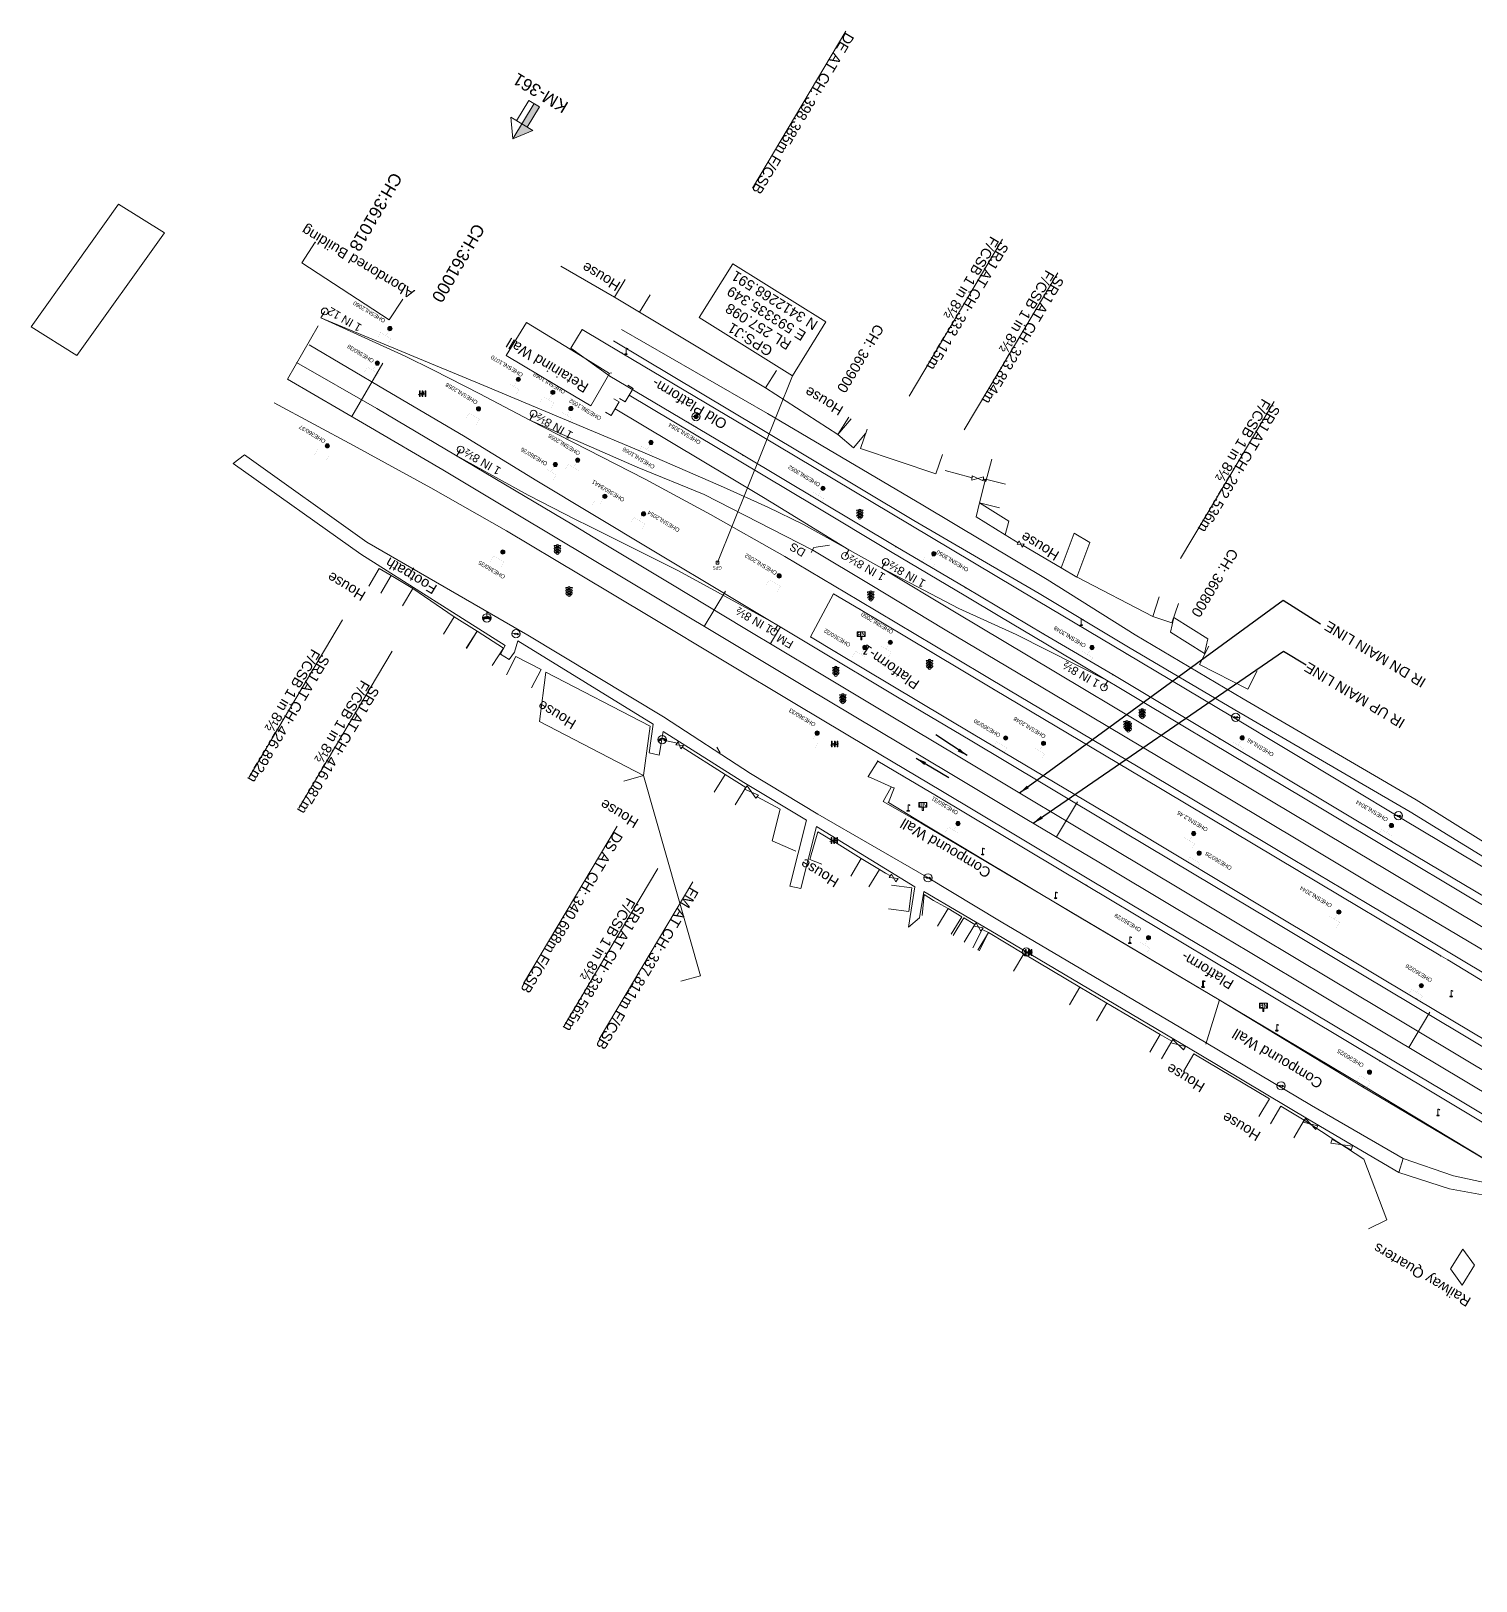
# Model space of a CAD drawing. Header units: metres. Extents: x 593168 to 611286, y 3401475 to 3412398.
# Drawn here: x 593168.1 to 593520.2, y 3412020.4 to 3412398.2 of the extents above; entities that cross this region are included whole.
import ezdxf
from ezdxf.enums import TextEntityAlignment as Align

# ---------------------------------------------------------------- set-up
doc = ezdxf.new("R2010")
doc.units = ezdxf.units.M
doc.header["$MEASUREMENT"] = 0
for name, color, linetype, lineweight in [('Bridge Parapet', 7, 'Continuous', 0), ('Building Under Cons.', 251, 'Continuous', 0), ('Compound Wall', 251, 'Continuous', 0), ('Electric Pole', 251, 'Continuous', 0), ('Exg track', 7, 'Continuous', 0), ('Existing IR Chainage', 7, 'Continuous', 0), ('Existing IR Track', 143, 'Continuous', 0), ('Footpath', 251, 'Continuous', 0), ('Gate', 251, 'Continuous', 0), ('Govt buliding', 251, 'Continuous', 0), ('GPS', 251, 'Continuous', 0), ('KM STONE', 7, 'Continuous', 0), ('Lamp_Post', 251, 'Continuous', 0), ('Name Board', 251, 'Continuous', 0), ('OHE MAST', 8, 'Continuous', 0), ('OHE MAST TEXT', 8, 'Continuous', 0), ('Platform', 7, 'Continuous', 0), ('Residential Building Pucca', 251, 'Continuous', 0), ('Residential Building Semipucca', 251, 'Continuous', 0), ('Retaining Wall', 251, 'Continuous', 0), ("SANEHWAL STN. SRJ'S", 251, 'Continuous', 0), ('Sign Board', 251, 'Continuous', 0), ('Subroad Edge', 34, 'Continuous', 0), ('Telephone_Pole', 251, 'Continuous', 0), ('Text1', 251, 'Continuous', 0), ('TOPOSTYLEREMARK', 251, 'Continuous', 0), ('Transformer', 251, 'Continuous', 0)]:
    doc.layers.add(name, color=color, linetype=linetype, lineweight=lineweight)
doc.styles.add('NB', font='swissbo.ttf', dxfattribs={"height": 1.5})
doc.styles.get("Standard").update_dxf_attribs({"font": 'arial_0.ttf'})
doc.styles.add('street name', font='tahoma.ttf', dxfattribs={"height": 2})
doc.styles.add('Style-Arial', font='arial_0.ttf')
doc.dimstyles.new('ISO-25', dxfattribs={"dimtxt": 2.5, "dimasz": 2.5, "dimexe": 1.25, "dimexo": 0.625, "dimtad": 1, "dimtxsty": 'Standard', "dimcen": 2.5, "dimadec": 0, "dimazin": 0, "dimtfac": 1, "dimtmove": 0, "dimatfit": 3, "dimfxl": 1, "dimarcsym": 0})

# ---------------------------------------------------------------- blocks, each defined once
blk = doc.blocks.new('GT')
at = {"layer": 'Gate'}
for p, q in [((-0.5, -0.5), (-0.5, 0.5)), ((-0.5, 0.5), (0.5, -0.5)), ((0.5, 0.5), (0.5, -0.5))]:
    blk.add_line(p, q, dxfattribs=at)
blk.add_lwpolyline([(0.5, 0.5), (-0.5, -0.5)], dxfattribs=at)
blk = doc.blocks.new('EP')
blk.add_hatch(color=8).paths.add_polyline_path([(-0.21, -0.05), (-0.21, 0.16), (-0.93, -0.01), (-0.31, 0.07), (-0.31, -0.19), (0.31, 0), (0.31, -0.24), (0.94, -0.01), (0.41, -0.1), (0.43, 0.15)])
at = {"color": 8}
for p, q in [((-0.93, -0.01), (-0.21, 0.16)), ((-0.31, 0.07), (-0.93, -0.01)), ((-0.31, -0.19), (-0.31, 0.07)), ((0.31, 0), (-0.31, -0.19)), ((-0.21, 0.16), (-0.21, -0.05)), ((-0.21, -0.05), (0.43, 0.15)), ((0.31, -0.24), (0.31, 0)), ((0.43, 0.15), (0.41, -0.1)), ((0.94, -0.01), (0.31, -0.24)), ((0.41, -0.1), (0.94, -0.01))]:
    blk.add_line(p, q, dxfattribs=at)
blk.add_circle((0, 0), 1, dxfattribs=at)
blk = doc.blocks.new('NB')
for p, q in [((-0.98, 0.82), (-0.98, 1.98)), ((-0.98, 1.98), (0.98, 1.98)), ((-0.98, 0.82), (0.98, 0.82)), ((-0.13, 0.82), (-0.13, 0)), ((-0.13, 0), (0.13, 0)), ((0.13, 0.82), (0.13, 0)), ((0.98, 1.98), (0.98, 0.82))]:
    blk.add_line(p, q)
at = {"style": 'NB', "width": 1.025371}
blk.add_text('NB', height=0.988, rotation=180, dxfattribs=at).set_placement((0, 1.39), align=Align.MIDDLE)
blk = doc.blocks.new('TP')
at = {"layer": 'Telephone_Pole'}
blk.add_hatch(color=8, dxfattribs=at).paths.add_polyline_path([(0.49, 0.08, -0.516403), (0.5, 0.04, 0.157799), (0.42, -0.19, 0.257253), (0.43, -0.21), (0.7, -0.4, 0.297943), (0.73, -0.4, 0.213635), (0.94, -0.09, 0.292624), (0.86, 0.1, 0.314672), (-0.86, 0.1, 0.297888), (-0.94, -0.1, 0.205841), (-0.73, -0.4, 0.297943), (-0.7, -0.4), (-0.43, -0.21, 0.257253), (-0.42, -0.19, 0.155164), (-0.5, 0.04, -0.510878), (-0.49, 0.08, -0.167449)])
at = {"layer": 'Telephone_Pole', "color": 8}
for p, q in [((-0.7, -0.4), (-0.43, -0.21)), ((-0.44, -0.22), (-0.44, -0.22)), ((0.7, -0.4), (0.43, -0.21)), ((0.44, -0.22), (0.44, -0.22))]:
    blk.add_line(p, q, dxfattribs=at)
blk.add_circle((0, 0), 1.03, dxfattribs=at)
for centre, radius, start, end in [((0.01, -1.13), 1.5, 55.3659, 125.2353), ((-0.48, 0.05), 0.0243, 109.2181, 217.464), ((-0.82, -0.21), 0.402, 2.1844, 37.464), ((0.01, -1.34), 1.5, 71.1943, 109.2181), ((0.82, -0.21), 0.402, 141.9464, 177.8156), ((0.48, 0.06), 0.0243, 321.9464, 71.1943), ((0.75, -0.06), 0.194, 350.1231, 55.3659), ((-0.44, -0.19), 0.0258, 304.4776, 2.1844), ((0.44, -0.19), 0.0258, 177.8156, 235.5224), ((0.72, -0.38), 0.0258, 235.5224, 301.8866), ((0.49, -0.01), 0.462, 301.8866, 350.1231)]:
    blk.add_arc(centre, radius, start, end, dxfattribs=at)
blk = doc.blocks.new('TRF')
blk.add_hatch(color=256).paths.add_polyline_path([(0.22, -0.04), (0.38, 0.42), (-0.98, -0.29), (0.02, 0.04), (-0.18, -0.39), (0.98, 0.09)])
for p, q in [((-0.69, 0.72), (-0.69, -0.72)), ((-0.52, 0.72), (-0.69, 0.72)), ((-0.52, -0.72), (-0.52, 0.72)), ((0, 0.72), (0, -0.72)), ((0.17, 0.72), (0, 0.72)), ((0.17, -0.72), (0.17, 0.72)), ((0.7, 0.72), (0.7, -0.72)), ((0.87, 0.72), (0.7, 0.72)), ((0.87, -0.72), (0.87, 0.72)), ((-0.69, -0.72), (-0.52, -0.72)), ((0, -0.72), (0.17, -0.72)), ((0.7, -0.72), (0.87, -0.72))]:
    blk.add_line(p, q)
blk.add_lwpolyline([(0.22, -0.04), (0.38, 0.42), (-0.98, -0.29), (0.02, 0.04), (-0.18, -0.39), (0.98, 0.09)], close=True)
blk = doc.blocks.new('LP')
for points in [[(0, 0), (0, 1.5)], [(0.25, 1.35), (0.44, 1.35)]]:
    blk.add_lwpolyline(points)
for centre, radius, start, end in [((0.07, 0.99), 0.519, 57.6425, 97.3165), ((0.34, 1.33), 0.094, 11.7012, 168.0476)]:
    blk.add_arc(centre, radius, start, end)
at = {"extrusion": (0, 0, -1)}
blk.add_ellipse((0, 0.01), major_axis=(0.308, 0), ratio=0.400495, dxfattribs=at)
blk.add_ellipse((0.35, 1.36), major_axis=(0.0017, 0.0438), ratio=0.461056, start_param=1.74022, end_param=4.575836)
blk = doc.blocks.new('SIG')
for color, points in [(1, [(-0.22, 0.42, 0.180295), (-0.01, 0.33, -0.00255), (0.01, 0.33, -0.00255), (0.02, 0.33, 0.180295), (0.23, 0.42, -0.002654), (0.25, 0.44, 0.184495), (0.33, 0.65, 1.000001), (-0.32, 0.65, 0.184495), (-0.24, 0.44, -0.002654)]), (2, [(0.23, -0.23, -0.002654), (0.25, -0.21, 0.184495), (0.33, 0.01, 1.000001), (-0.32, 0.01, 0.184495), (-0.24, -0.21, -0.002654), (-0.22, -0.23, 0.180295), (-0.01, -0.32, -0.00255), (0.01, -0.32, -0.00255), (0.02, -0.32, 0.180295)]), (3, [(0.23, -0.88, -0.002654), (0.25, -0.86, 0.184495), (0.33, -0.64, 1.000001), (-0.32, -0.64, 0.184495), (-0.24, -0.86, -0.002654), (-0.22, -0.88, 0.395599)])]:
    blk.add_hatch(color=color).paths.add_polyline_path(points)
for p, q in [((-0.31, 0.98), (-0.32, -0.9)), ((0.33, -0.9), (0.32, 0.98))]:
    blk.add_line(p, q)
for points in [[(-0.31, 0.98), (-0.81, 0.98, 0.198758), (-0.42, 0.41, 0.003814), (-0.31, 0.39, 0.003814)], [(-0.31, 0.33), (-0.81, 0.33, 0.198758), (-0.42, -0.23, 0.003727), (-0.32, -0.26, 0.003727)], [(0.32, 0.98), (0.82, 0.98, -0.198758), (0.44, 0.41, -0.003814), (0.32, 0.39, -0.003814)], [(0.32, 0.33), (0.82, 0.33, -0.198758), (0.44, -0.23, -0.003727), (0.33, -0.26, -0.003727)], [(-0.32, -0.32), (-0.81, -0.32, 0.198758), (-0.42, -0.88, 0.003639), (-0.32, -0.9)], [(0.33, -0.32), (0.82, -0.32, -0.198758), (0.44, -0.88, -0.003639), (0.33, -0.9)]]:
    blk.add_lwpolyline(points, format="xyb")
for centre, radius, start, end in [((0.01, 0.91), 0.324, 12.4049, 167.5951), ((0.01, 0.81), 0.357, 27.7578, 152.2422), ((0.01, -0.9), 0.324, 181.4572, 358.5428)]:
    blk.add_arc(centre, radius, start, end)
blk = doc.blocks.new('GPS')
at = {"const_width": 0.0279}
blk.add_lwpolyline([(0.56, -0.56), (-0.56, -0.56), (-0.56, 0.56), (0.56, 0.56)], close=True, dxfattribs=at)
blk.add_lwpolyline([(0.33, -0.33), (-0.33, -0.33), (-0.33, 0.33), (0.33, 0.33)], close=True)
at = {"style": 'street name'}
blk.add_text('GPS', height=0.868, rotation=180, dxfattribs=at).set_placement((1.07, -0.84, -111.29))
blk = doc.blocks.new('KM POST PLAN')
h = blk.add_hatch(color=256)
h.dxf.hatch_style = 1
h.paths.add_polyline_path([(0, -8.47), (-3, -8.47), (-3, -20), (0, -20)])
h.paths.add_polyline_path([(0, -8.47), (0, 0), (-6.25, -8.47)])
for points in [[(0, 0), (-6.25, -8.47), (6.25, -8.47)], [(0, 0), (0, -20)], [(0, 0), (6.25, -8.47)], [(3, -8.47), (3, -20), (-3, -20), (-3, -8.47)]]:
    blk.add_lwpolyline(points)
at = {"style": 'Style-Arial'}
blk.add_attdef('KM-POST', text='', height=6, dxfattribs=at).set_placement((0, -26, -263.95), align=Align.MIDDLE_CENTER)
blk = doc.blocks.new('OHE MAST')
h = blk.add_hatch(color=256)
h.dxf.hatch_style = 1
edge = h.paths.add_edge_path()
edge.add_arc((0, 0), 0.514, 0, 360)
at = {"const_width": 0.01}
for points in [[(1.5, 3.5), (1.5, 2), (-1.5, 2), (-1.5, 3.5)], [(0, 2), (0, 0)]]:
    blk.add_lwpolyline(points, dxfattribs=at)
blk.add_circle((0, 0), 0.514)

msp = doc.modelspace()

# ---------------------------------------------------------------- linework, layer by layer
at = {"layer": 'Bridge Parapet'}
msp.add_polyline3d([(593168.0744, 3412326.0886, 256.4979), (593179.2415, 3412319.1062, 256.7169), (593200.5829, 3412348.9988, 256.246), (593189.4143, 3412355.9822, 256.246)], close=True, dxfattribs=at)
at = {"layer": 'Building Under Cons.'}
msp.add_polyline3d([(593447.7303, 3412258.6537, 259.811), (593446.1398, 3412253.9149, 259.811), (593441.4606, 3412255.4854, 259.684), (593443.0511, 3412260.2242, 259.684)], dxfattribs=at)
msp.add_polyline3d([(593454.0775, 3412246.4124, 259.9249), (593445.7536, 3412251.6121, 259.9779), (593446.5649, 3412255.2628, 262.2053), (593454.8889, 3412250.0631, 262.2053)], close=True, dxfattribs=at)
at = {"layer": 'Compound Wall'}
for points in [[(593310.2715, 3412333.2937, 257.9905), (593297.2223, 3412340.8955, 256.154)], [(593316.4059, 3412329.623, 258.0465), (593347.0784, 3412311.2212, 258.2404)], [(593397.4361, 3412289.2272, 258.3384), (593396.8531, 3412289.4419, 258.2894), (593390.851, 3412291.0914, 258.3194)], [(593402.2463, 3412293.8424, 259.676), (593400.7704, 3412288.3407, 258.3234)], [(593400.1949, 3412289.0244, 258.3254), (593400.7704, 3412288.3407, 258.3234)], [(593405.5189, 3412275.3457, 258.2414), (593408.6762, 3412273.4401, 258.1864)], [(593409.8986, 3412272.7713, 258.0915), (593419.095, 3412267.3591, 259.1412)], [(593423.0068, 3412265.0172, 258.4284), (593441.4606, 3412255.4854, 259.684)], [(593322.3155, 3412225.2937, 257.5406), (593325.5159, 3412224.5547, 257.8146)], [(593326.7674, 3412223.6241, 257.8006), (593337.2196, 3412216.9301, 256.7039)], [(593336.0567, 3412222.2639, 255.3523), (593335.22, 3412223.6132, 256.7689)], [(593354.5006, 3412198.302, 258.7233), (593348.715, 3412200.8099, 256.5526), (593350.6674, 3412208.4739, 256.5669), (593345.0443, 3412211.5359, 257.2397)], [(593375.7414, 3412210.4037, 258.1964), (593377.6806, 3412213.8802, 258.2054)], [(593375.7414, 3412210.4037, 258.1964), (593385.0418, 3412205.1219, 256.9178)], [(593385.0418, 3412205.1219, 256.9178), (593457.6757, 3412161.9896, 256.8968), (593492.5655, 3412140.8209, 257.1378), (593527.232, 3412120.2978, 257.1607), (593563.0349, 3412098.8285, 257.1717), (593564.9221, 3412101.6791, 257.1747)], [(593364.5189, 3412200.1497, 256.6789), (593370.4209, 3412196.4699, 256.0441)], [(593374.8311, 3412193.8149, 256.151), (593376.3295, 3412192.9385, 255.6112), (593377.5267, 3412192.2503, 255.5992)], [(593385.2587, 3412182.5501, 257.0038), (593385.7308, 3412187.734, 258.1465), (593388.0464, 3412186.2752, 258.2624)], [(593391.5873, 3412184.2798, 258.7763), (593388.0464, 3412186.2752, 258.2624)]]:
    msp.add_polyline3d(points, dxfattribs=at)
at = {"layer": 'Exg track'}
for p, q in [((593238.7371, 3412328.2775), (593239.6619, 3412329.8319)), ((593289.6268, 3412303.3373), (593290.5515, 3412304.8917)), ((593271.8488, 3412294.6139), (593272.7736, 3412296.1684)), ((593367.376, 3412271.7549), (593366.4513, 3412270.2005)), ((593375.4617, 3412267.2321), (593376.3864, 3412268.7865)), ((593350.0624, 3412253.3248), (593349.1377, 3412251.7704)), ((593430.4694, 3412239.761), (593429.5447, 3412238.2066))]:
    msp.add_line(p, q, dxfattribs=at)
at = {"layer": 'Exg track', "elevation": 256.432}
msp.add_lwpolyline([(593358.1851, 3412271.109), (593358.8568, 3412272.2601), (593362.7098, 3412272.8275)], dxfattribs=at)
at = {"layer": 'Exg track', "const_width": 0.3, "elevation": 256.233}
msp.add_lwpolyline([(593350.7204, 3412252.9306), (593348.2571, 3412248.8177)], dxfattribs=at)
at = {"layer": 'Exg track'}
for centre in [(593239.6619, 3412329.8319), (593290.5515, 3412304.8917), (593272.7736, 3412296.1684), (593366.4513, 3412270.2005), (593376.3864, 3412268.7865), (593349.1377, 3412251.7704), (593429.5447, 3412238.2066)]:
    msp.add_circle(centre, 0.8325, dxfattribs=at)
at = {"layer": 'Existing IR Chainage', "color": 7, "linetype": 'Continuous', "lineweight": 13, "flags": 128}
for points in [[(593238.0906, 3412326.3056), (593230.5614, 3412313.3321)], [(593253.7764, 3412317.2022), (593246.2472, 3412304.2288)], [(593337.2958, 3412261.6329), (593332.1593, 3412253.0529)], [(593423.1083, 3412210.3038), (593417.9785, 3412201.7199)], [(593508.96, 3412159.0107), (593503.8237, 3412150.4305)]]:
    msp.add_lwpolyline(points, dxfattribs=at)
at = {"layer": 'Existing IR Track', "flags": 128}
for points in [[(593712.8165, 3412065.5069), (593687.4229, 3412080.6763), (593653.6442, 3412100.8677), (593619.3342, 3412121.4039), (593585.0627, 3412141.9312), (593568.2184, 3412152.0123), (593533.0274, 3412173.0825), (593515.7555, 3412183.4018), (593498.3369, 3412193.7982), (593480.4433, 3412204.4616), (593445.6206, 3412225.2179), (593411.087, 3412245.8413), (593393.5594, 3412256.347), (593375.4617, 3412267.2321), (593356.3751, 3412277.9082), (593347.6512, 3412282.1024), (593336.8549, 3412286.9555), (593318.7276, 3412294.8637), (593300.0805, 3412302.7111), (593279.3691, 3412311.3804), (593272.1371, 3412314.3895), (593266.6431, 3412316.6638), (593238.711, 3412328.2892)], [(593528.249, 3412164.9001), (593510.9884, 3412175.1936), (593493.7288, 3412185.487), (593475.6868, 3412196.2684), (593457.6447, 3412207.0518), (593440.8707, 3412217.0401), (593424.0971, 3412227.0278), (593406.3059, 3412237.6123), (593388.3635, 3412248.3007), (593369.8037, 3412259.3568), (593351.7521, 3412270.1129), (593333.6933, 3412280.3497), (593317.7629, 3412288.9111), (593289.6268, 3412303.3373), (593277.4359, 3412309.7306), (593266.1761, 3412315.4876), (593259.2747, 3412318.9256), (593238.737, 3412328.2772)], [(593521.8964, 3412150.5423), (593504.6671, 3412160.8654), (593487.132, 3412171.3677), (593469.6892, 3412181.811), (593451.5058, 3412192.6956), (593434.0027, 3412203.1629), (593415.146, 3412214.4397), (593396.9216, 3412225.3407), (593379.272, 3412235.824), (593319.0248, 3412271.9208), (593291.3233, 3412288.5145), (593273.4807, 3412299.4958), (593254.5881, 3412310.6435), (593235.8275, 3412321.7134)], [(593536.8451, 3412135.9918), (593519.477, 3412146.3771), (593502.2718, 3412156.6671), (593484.6971, 3412167.1761), (593467.336, 3412177.5562), (593449.0591, 3412188.4833), (593431.1943, 3412199.1595), (593412.7025, 3412210.2314), (593394.402, 3412221.1865), (593376.8694, 3412231.6841), (593359.449, 3412242.1145), (593342.0469, 3412252.5372), (593323.9987, 3412263.4107), (593306.9224, 3412273.7075), (593300.2484, 3412277.73), (593252.3413, 3412306.2115), (593232.7534, 3412317.3572)], [(593534.1444, 3412132.2783), (593517.1861, 3412142.4315), (593500.0031, 3412152.7176), (593482.4096, 3412163.2373), (593464.7829, 3412173.7673), (593446.7636, 3412184.5314), (593428.7112, 3412195.3058), (593410.3918, 3412206.2537), (593392.0729, 3412217.2025), (593374.5464, 3412227.6847), (593357.0204, 3412238.1678), (593339.5353, 3412248.6372), (593321.479, 3412259.4467), (593304.5024, 3412269.6193), (593286.2831, 3412280.5157), (593268.4166, 3412291.1911), (593249.8404, 3412302.1434), (593230.5614, 3412313.3321)], [(593311.5123, 3412308.5764), (593312.852, 3412307.7737), (593314.8239, 3412311.0649), (593313.4842, 3412311.8676)], [(593533.9899, 3412177.9122), (593518.0861, 3412187.4144), (593482.7852, 3412208.4926), (593455.8523, 3412224.5713), (593447.9817, 3412229.2809), (593415.394, 3412248.7828), (593404.2224, 3412255.4656), (593395.882, 3412260.4588), (593377.5764, 3412271.3399), (593359.0264, 3412282.4473), (593340.6692, 3412293.4297), (593313.838, 3412309.4193)], [(593531.7216, 3412128.2407), (593514.8093, 3412138.3402), (593497.577, 3412148.6382), (593480.02, 3412159.1234), (593462.1611, 3412169.7875), (593444.3725, 3412180.414), (593426.2887, 3412191.2089), (593408.0021, 3412202.1394), (593389.7719, 3412213.0223), (593372.1527, 3412223.5635), (593354.6462, 3412234.03), (593336.9918, 3412244.5991), (593318.8787, 3412255.4722), (593301.8778, 3412265.6609), (593283.9424, 3412276.3392), (593265.5468, 3412286.7976), (593246.6448, 3412297.1598), (593227.2988, 3412307.537)], [(593308.1028, 3412305.2744), (593309.4425, 3412304.4717), (593311.4144, 3412307.7629), (593310.0747, 3412308.5656)], [(593367.376, 3412271.7549), (593348.4163, 3412283.3009), (593346.1628, 3412284.6854), (593338.3195, 3412289.4201), (593310.4284, 3412306.1173)], [(593710.4775, 3412061.4696), (593685.0948, 3412076.667), (593668.4212, 3412086.6295), (593651.3169, 3412096.8602), (593634.2105, 3412107.0897), (593617.0041, 3412117.3912), (593599.7107, 3412127.741), (593582.7189, 3412137.8965), (593565.8042, 3412148.0059), (593548.1713, 3412158.5292), (593530.7353, 3412168.9407), (593513.3495, 3412179.2625), (593495.9387, 3412189.6056), (593478.0265, 3412200.2979), (593460.2595, 3412210.9084), (593443.2081, 3412221.0648), (593426.2885, 3412231.1372), (593408.6472, 3412241.6444), (593390.8421, 3412252.2335), (593372.5555, 3412263.2986), (593358.5841, 3412271.6468), (593332.0983, 3412285.1862), (593315.8276, 3412291.8455), (593289.6268, 3412303.3373)], [(593350.0624, 3412253.3248), (593325.8899, 3412266.579), (593307.8067, 3412275.5896), (593303.9201, 3412277.5438), (593303.9132, 3412277.5475), (593300.9076, 3412279.029), (593289.251, 3412285.0474), (593271.8488, 3412294.6139)], [(593430.4694, 3412239.761), (593408.1603, 3412251.0614), (593394.155, 3412257.4401), (593375.4617, 3412267.2321)]]:
    msp.add_lwpolyline(points, dxfattribs=at)
at = {"layer": 'Footpath'}
for points in [[(593359.8174, 3412207.3137, 256.279), (593343.4286, 3412217.2126, 256.23), (593322.2543, 3412231.029, 256.228), (593289.1506, 3412250.9089, 256.0881), (593249.8774, 3412273.5697, 256.345), (593220.0742, 3412294.8433, 256.0481), (593217.3367, 3412292.726, 256.0691), (593248.4558, 3412270.6472, 256.336), (593283.6278, 3412248.4088, 256.126), (593282.4834, 3412246.2996, 256.122), (593284.5801, 3412244.9887, 256.0571), (593285.9324, 3412246.8041, 256.0861), (593286.7136, 3412249.5661, 256.1011), (593319.7333, 3412229.2017, 256.267), (593318.699, 3412222.2216, 256.154), (593321.1513, 3412221.6709, 256.147), (593322.1246, 3412227.4564, 256.25), (593341.7588, 3412215.0398, 256.236), (593357.0793, 3412205.8025, 256.276)], [(593357.0793, 3412205.8025, 256.276), (593352.9928, 3412189.7614, 256.246), (593355.7141, 3412189.1474, 256.266), (593359.5062, 3412204.2717, 256.301), (593383.4344, 3412189.6055, 256.185), (593381.9322, 3412179.7182, 256.144), (593384.6013, 3412182.001, 256.189), (593385.6854, 3412188.4328, 256.161), (593403.4091, 3412178.0246, 256.289), (593452.7683, 3412148.7555, 256.362), (593479.6067, 3412132.7325, 256.441), (593501.4042, 3412119.9437, 256.5109)], [(593501.4042, 3412119.9437, 256.5109), (593502.5067, 3412123.3609, 256.5299), (593480.1058, 3412136.2462, 256.432), (593451.4375, 3412153.2967, 256.302), (593404.4872, 3412181.0025, 256.341), (593386.313, 3412191.9924, 256.267), (593359.8174, 3412207.3137, 256.279)]]:
    msp.add_polyline3d(points, dxfattribs=at)
at = {"layer": 'Govt buliding'}
msp.add_polyline3d([(593237.3292, 3412346.6847, 263.3639), (593234.0547, 3412341.6591, 263.3639), (593255.3911, 3412327.7568, 262.4092), (593258.6656, 3412332.7824, 262.4092)], dxfattribs=at)
at = {"layer": 'Platform'}
for points in [[(593534.8972, 3412179.6152, 257.0848), (593499.6385, 3412200.6527, 257.1537), (593457.6987, 3412225.6903, 257.1557), (593431.7056, 3412241.2946, 257.1058), (593414.8781, 3412251.1831, 257.1208), (593395.7902, 3412262.4964, 257.3287), (593378.8063, 3412272.5286, 257.3047), (593341.6145, 3412294.7893, 257.3847), (593309.1448, 3412314.0378, 257.4107), (593299.6382, 3412320.8435, 256.447), (593302.395, 3412325.4105, 256.355), (593312.0645, 3412319.6901, 257.4557), (593345.0343, 3412300.1061, 257.4477), (593382.4627, 3412277.7617, 257.4387), (593413.1535, 3412259.4851, 257.4087), (593434.9918, 3412246.4113, 257.4117), (593460.5023, 3412231.222, 257.4157), (593502.6108, 3412205.9374, 257.4107), (593538.0403, 3412184.7871, 257.4027)], [(593546.3803, 3412151.6891, 257.1897), (593513.3877, 3412171.7699, 257.2037), (593511.6528, 3412172.7323, 257.2237), (593476.7751, 3412193.5566, 257.2427), (593439.1233, 3412216.0325, 257.2107), (593402.675, 3412237.7297, 257.2007), (593387.6555, 3412246.7149, 257.1398), (593370.1347, 3412257.201, 257.1797), (593363.6743, 3412260.9748, 256.328), (593358.0506, 3412250.4902, 256.5679), (593364.3378, 3412246.7314, 257.2187), (593397.6779, 3412226.7874, 257.1687), (593435.0898, 3412204.5675, 257.1398), (593470.695, 3412183.1789, 257.1418), (593505.7614, 3412162.1883, 257.2007), (593540.3046, 3412141.5193, 257.2417)], [(593708.8607, 3412020.3538, 257.2557), (593671.523, 3412042.6255, 257.2107), (593635.0788, 3412064.3928, 257.1348), (593601.1628, 3412084.7177, 257.2247), (593566.3842, 3412105.482, 257.1977), (593530.8422, 3412126.7478, 257.2227), (593496.7602, 3412147.1393, 257.2417), (593461.1701, 3412168.4545, 257.1727), (593425.3173, 3412189.9317, 257.0358), (593388.779, 3412211.736, 256.9788), (593380.5912, 3412216.5493, 256.9508), (593374.4453, 3412220.24, 256.0341), (593372.0973, 3412216.4587, 256.127), (593378.4214, 3412213.6456, 256.8798), (593377.0339, 3412210.1446, 256.8868), (593385.141, 3412205.2006, 256.8838), (593421.7748, 3412183.2388, 257.0128), (593457.6757, 3412161.9896, 256.8968), (593492.7796, 3412141.0515, 257.1348), (593527.232, 3412120.2978, 257.1607), (593563.0336, 3412098.829, 257.1737)]]:
    msp.add_polyline3d(points, dxfattribs=at)
for p in [(593302.395, 3412325.411, 256.355), (593299.638, 3412320.843, 256.447), (593312.065, 3412319.69, 257.456), (593309.145, 3412314.038, 257.411), (593309.444, 3412314.813, 257.433), (593345.034, 3412300.106, 257.448), (593341.615, 3412294.789, 257.385), (593382.463, 3412277.762, 257.439), (593378.806, 3412272.529, 257.305), (593363.674, 3412260.975, 256.328), (593395.79, 3412262.496, 257.329), (593370.135, 3412257.201, 257.18), (593358.051, 3412250.49, 256.568), (593414.878, 3412251.183, 257.121), (593364.338, 3412246.731, 257.219), (593387.655, 3412246.715, 257.14), (593434.992, 3412246.411, 257.412), (593402.675, 3412237.73, 257.201), (593431.706, 3412241.295, 257.106), (593460.502, 3412231.222, 257.416), (593397.678, 3412226.787, 257.169), (593457.699, 3412225.69, 257.156), (593374.445, 3412220.24, 256.034), (593372.097, 3412216.459, 256.127), (593380.591, 3412216.549, 256.951), (593439.123, 3412216.033, 257.211), (593378.421, 3412213.646, 256.88), (593388.779, 3412211.736, 256.979), (593377.034, 3412210.145, 256.887), (593385.141, 3412205.201, 256.884), (593435.09, 3412204.567, 257.14), (593502.611, 3412205.937, 257.411), (593499.639, 3412200.653, 257.154), (593476.775, 3412193.557, 257.243), (593425.317, 3412189.932, 257.036), (593470.695, 3412183.179, 257.142), (593511.653, 3412172.732, 257.224), (593513.388, 3412171.77, 257.204), (593461.17, 3412168.455, 257.173), (593505.761, 3412162.188, 257.201), (593457.68, 3412161.995, 256.898), (593496.76, 3412147.139, 257.242), (593492.78, 3412141.052, 257.135)]:
    msp.add_point(p, dxfattribs=at)
at = {"layer": 'Residential Building Pucca'}
for points in [[(593318.9737, 3412333.9132, 258.0465), (593316.4064, 3412329.6243, 258.0465), (593310.2711, 3412333.2968, 257.9905), (593312.8384, 3412337.5857, 257.9905)], [(593367.4211, 3412304.0595, 258.9582), (593364.7135, 3412299.8577, 258.9582), (593347.078, 3412311.2221, 258.2494), (593349.7855, 3412315.4238, 258.2494)], [(593371.4682, 3412300.0452, 257.9185), (593368.4841, 3412296.5958, 257.9185), (593364.7135, 3412299.8577, 258.9582), (593367.9838, 3412303.638, 258.9582)], [(593390.1811, 3412294.9692, 258.3384), (593388.5893, 3412290.2309, 258.3384), (593370.2418, 3412296.3945, 257.9045), (593371.8336, 3412301.1328, 257.9045)], [(593404.1143, 3412281.9624, 258.3994), (593399.2652, 3412283.1754, 258.3994), (593400.7152, 3412288.9723, 259.8849), (593405.5644, 3412287.7593, 259.8849)], [(593250.4391, 3412262.8542, 257.5046), (593252.9527, 3412267.1748, 257.5046), (593255.8655, 3412265.4802, 260.6197), (593253.3519, 3412261.1597, 260.6197)], [(593253.313, 3412261.1825, 260.6197), (593255.8655, 3412265.4802, 260.6197), (593261.1678, 3412262.3311, 257.9145), (593258.6153, 3412258.0334, 257.9145)], [(593271.2054, 3412255.3879, 259.0122), (593261.1678, 3412262.3311, 257.9145)], [(593268.5928, 3412251.1265, 259.0122), (593271.2054, 3412255.3879, 259.0122), (593276.8457, 3412251.93, 259.0422), (593274.2331, 3412247.6686, 259.0422)], [(593274.0922, 3412247.7582, 259.0422), (593276.8457, 3412251.93, 259.0422), (593283.2112, 3412247.7285, 259.0112), (593280.4577, 3412243.5567, 259.0112)], [(593283.924, 3412241.2759, 258.2924), (593286.2312, 3412245.7101, 258.2924), (593292.3681, 3412242.5171, 258.3154), (593290.061, 3412238.0829, 258.3154)], [(593466.8807, 3412242.2199, 256.391), (593464.5988, 3412237.7726, 256.391), (593452.8524, 3412243.7994, 256.6359), (593455.1343, 3412248.2468, 256.6359)], [(593312.5664, 3412215.3631, 259.579), (593317.3755, 3412216.7262, 259.579), (593331.2152, 3412167.8965, 259.3001), (593326.4061, 3412166.5334, 259.3001)], [(593360.7969, 3412195.1347, 259.3721), (593357.8913, 3412196.2672, 259.3721), (593359.8431, 3412203.0117, 256.6926), (593364.5214, 3412200.1442, 256.6699)], [(593367.8428, 3412192.1875, 256.0441), (593370.4209, 3412196.4699, 256.0441), (593374.8311, 3412193.8149, 256.151), (593372.253, 3412189.5325, 256.151)], [(593377.777, 3412189.974, 257.7876), (593382.7321, 3412189.3164, 257.7876), (593381.9718, 3412183.5871, 256.7539), (593377.0167, 3412184.2447, 256.7539)], [(593392.8305, 3412177.7157, 258.4474), (593395.4101, 3412181.9971, 258.4474), (593398.1025, 3412180.375, 258.8702), (593395.5228, 3412176.0935, 258.8702)], [(593397.6355, 3412174.7102, 258.5513), (593399.8416, 3412179.1956, 258.5513), (593401.3893, 3412178.4343, 259.4301), (593399.1832, 3412173.949, 259.4301)], [(593398.8297, 3412174.1408, 259.4301), (593401.3893, 3412178.4343, 259.4301), (593410.0494, 3412173.2717, 258.5463), (593407.4898, 3412168.9782, 258.5463)], [(593407.4823, 3412168.9827, 258.5463), (593410.0494, 3412173.2717, 258.5463), (593423.7093, 3412165.0958, 258.3174), (593421.1422, 3412160.8068, 258.3174)], [(593421.1635, 3412160.7942, 258.3174), (593423.7093, 3412165.0958, 258.3174), (593430.2827, 3412161.2056, 258.4204), (593427.7369, 3412156.904, 258.4204)], [(593427.7567, 3412156.8923, 258.4204), (593430.2827, 3412161.2056, 258.4204), (593443.2664, 3412153.6023, 258.2244), (593440.7405, 3412149.2889, 258.2244)], [(593454.4103, 3412151.2468, 259.1052), (593457.6799, 3412161.9949, 256.8978)], [(593440.7599, 3412149.2776, 258.2244), (593443.2664, 3412153.6023, 258.2244), (593446.1091, 3412151.9547, 258.4714), (593443.6026, 3412147.63, 258.4714)], [(593448.9073, 3412144.5662, 259.2251), (593451.4699, 3412148.8579, 259.2251), (593469.895, 3412137.8558, 258.0215), (593467.3324, 3412133.5642, 258.0215)], [(593470.1365, 3412131.7963, 256.313), (593472.7042, 3412136.0849, 256.313), (593478.3919, 3412132.6796, 256.353), (593475.8242, 3412128.391, 256.353)], [(593478.3919, 3412132.6796, 256.353), (593492.8802, 3412123.2002, 259.3841), (593498.5287, 3412108.4206, 258.8433), (593494.0444, 3412106.2125, 258.8433)]]:
    msp.add_polyline3d(points, dxfattribs=at)
for points in [[(593422.9307, 3412265.0438, 258.8173), (593419.091, 3412267.3584, 259.1412), (593422.2653, 3412275.7955, 259.4681), (593426.115, 3412273.4749, 259.4681)], [(593317.3755, 3412216.7262, 259.579), (593318.9323, 3412228.7494, 259.591), (593293.5784, 3412241.8889, 258.7213), (593292.0216, 3412229.8657, 258.7213)]]:
    msp.add_polyline3d(points, close=True, dxfattribs=at)
at = {"layer": 'Residential Building Semipucca'}
for points in [[(593405.5189, 3412275.3457, 258.2414), (593398.4027, 3412279.796, 258.4264), (593399.2553, 3412283.173, 258.4124), (593406.3732, 3412278.7216, 258.4124)], [(593516.9908, 3412101.2357, 260.1409), (593519.8957, 3412097.3155, 260.1719), (593516.8973, 3412092.4986, 259.3621), (593513.9925, 3412096.4189, 259.3621)]]:
    msp.add_polyline3d(points, close=True, dxfattribs=at)
for points in [[(593334.5886, 3412212.68, 256.7039), (593337.2196, 3412216.9301, 256.7039), (593342.3015, 3412213.7841, 257.1667), (593339.6705, 3412209.534, 257.1667)], [(593388.998, 3412180.0042, 258.7763), (593391.5873, 3412184.2798, 258.7763), (593394.8861, 3412182.282, 259.0422), (593392.2968, 3412178.0064, 259.0422)]]:
    msp.add_polyline3d(points, dxfattribs=at)
at = {"layer": 'Retaining Wall'}
msp.add_polyline3d([(593283.9067, 3412319.0614, 256.5739), (593288.8663, 3412327.0987, 256.5609), (593300.9407, 3412319.7614, 257.9545), (593309.0659, 3412314.6683, 257.9485), (593304.5234, 3412306.8054, 257.9535), (593296.1723, 3412311.7967, 257.9515), (593283.9067, 3412319.0614, 256.5739)], close=True, dxfattribs=at)
at = {"layer": "SANEHWAL STN. SRJ'S", "lineweight": 13, "flags": 128}
for points in [[(593366.6859, 3412398.1932), (593343.8883, 3412359.8979)], [(593404.8455, 3412347.4679), (593382.048, 3412309.1725)], [(593418.3285, 3412339.2397), (593395.531, 3412300.9443)], [(593471.0174, 3412307.8735), (593448.2198, 3412269.5782)], [(593244.0015, 3412254.6349), (593221.2039, 3412216.3396)], [(593256.1039, 3412247.0255), (593233.3063, 3412208.7301)], [(593320.8437, 3412194.0009), (593298.0461, 3412155.7056)]]:
    msp.add_lwpolyline(points, dxfattribs=at)
at = {"layer": "SANEHWAL STN. SRJ'S", "lineweight": 13, "elevation": 256.432, "flags": 128}
for points in [[(593310.8877, 3412204.3178), (593288.0901, 3412166.0225)], [(593329.3516, 3412190.7539), (593306.5541, 3412152.4586)]]:
    msp.add_lwpolyline(points, dxfattribs=at)
at = {"layer": 'Subroad Edge'}
for points in [[(593611.4245, 3412150.0549, 256.7059), (593578.016, 3412168.4332, 256.5669), (593540.3771, 3412189.0949, 256.6049), (593505.6312, 3412210.759, 256.5779), (593463.4682, 3412235.3967, 256.302), (593437.1393, 3412251.0181, 256.332), (593415.7295, 3412264.4664, 256.345), (593385.3924, 3412282.6032, 256.344), (593347.5902, 3412304.9252, 256.309), (593311.9674, 3412325.4484, 256.1071)], [(593608.3216, 3412145.0467, 256.8568), (593575.7241, 3412164.0086, 256.7619), (593538.9448, 3412186.4514, 256.8518), (593504.1947, 3412207.8473, 256.7279), (593461.4205, 3412232.7012, 256.433), (593435.5726, 3412247.9662, 256.417), (593413.7467, 3412261.0919, 256.398), (593383.23, 3412278.904, 256.4959), (593345.7759, 3412301.2684, 256.4699), (593309.9923, 3412322.6597, 256.27)], [(593502.5067, 3412123.3609, 256.5299), (593514.7133, 3412119.091, 255.9931), (593530.9807, 3412115.6226, 256.7599), (593537.8079, 3412111.6732, 256.6669), (593557.4169, 3412095.7607, 256.158), (593578.3891, 3412074.7509, 256.0101), (593586.827, 3412065.8102, 256.0051), (593612.4846, 3412046.4253, 256.13)], [(593610.2554, 3412043.5097, 256.0991), (593584.3317, 3412062.3991, 256.0521), (593576.2003, 3412072.7255, 256.127), (593555.7549, 3412092.8344, 256.0601), (593536.2566, 3412107.9591, 256.412), (593529.8233, 3412113.0132, 256.5269), (593513.7724, 3412115.9826, 255.8761), (593501.4042, 3412119.9437, 256.5109)]]:
    msp.add_polyline3d(points, dxfattribs=at)
at = {"layer": 'TOPOSTYLEREMARK'}
msp.add_line((593335.349, 3412268.591, -0.072), (593353.6212, 3412314.1617, -0.072), dxfattribs=at)
at = {"layer": 'TOPOSTYLEREMARK', "linetype": 'Continuous', "elevation": -0.072}
msp.add_lwpolyline([(593361.8172, 3412327.2779), (593353.6212, 3412314.1617), (593330.9057, 3412328.3559), (593339.1016, 3412341.4722)], close=True, dxfattribs=at)

# ---------------------------------------------------------------- block references
at = {"layer": 'Electric Pole', "xscale": 0.9997078269360797, "yscale": 0.9997078269360797, "zscale": 0.9997078269360797}
for p in [(593330.1463, 3412304.1851, 256.0428), (593286.2629, 3412251.2603, 258.9872), (593461.6637, 3412230.9081, 260.9506), (593501.32, 3412206.9127, 256.9648), (593386.6799, 3412191.7596, 257.0728), (593410.6414, 3412173.6806, 256.8458), (593472.7292, 3412141.0663, 257.4167)]:
    msp.add_blockref('EP', p, dxfattribs=at)
at = {"layer": 'Gate', "yscale": 0.9997078268781261}
for p, xscale, zscale, rotation in [((593398.8155, 3412289.1258, 156.3202), 2.76619860258345, 2.76619860258345, 355.7147260248171), ((593409.2874, 3412273.1057, 156.3202), 1.393408390905761, 1.393408390905761, 331.7147260288754), ((593326.1416, 3412224.0894, 156.3202), 1.559565037264386, 1.559565037264386, 143.7147260207845), ((593343.6729, 3412212.66, 156.3202), 3.546470244431761, 3.546470244431761, 140.7147260188578), ((593378.3206, 3412191.7149, 156.3202), 1.915110932619405, 1.915110932619405, 325.7147260140548), ((593398.972, 3412179.7853, 156.3202), 2.10128264489047, 2.10128264489047, 145.7147260231403), ((593447.6294, 3412151.0917, 156.3202), 3.496303010881962, 3.496303010881962, 150.7147260181897), ((593479.9232, 3412131.7771, 156.3202), 3.554945429940437, 3.554945429940437, 149.7147260185254), ((593487.4902, 3412126.7012, 156.3202), 5.214186320888119, 5.214186320888119, 340.7147260192893)]:
    msp.add_blockref('GT', p, dxfattribs=dict(at, xscale=xscale, zscale=zscale, rotation=rotation))
at = {"layer": 'GPS'}
msp.add_blockref('GPS', (593335.349, 3412268.591, 257.172), dxfattribs=at)
at = {"layer": 'KM STONE', "xscale": 0.5, "yscale": 0.5, "zscale": 0.5, "rotation": 148.9903102435466}
msp.add_blockref('KM POST PLAN', (593285.5302, 3412371.9164), dxfattribs=at).add_auto_attribs({'KM-POST': 'KM-361'})
at = {"layer": 'Lamp_Post', "xscale": 0.9997078269360797, "yscale": 0.9997078269360797, "zscale": 0.9997078269360797}
for p in [(593313.0998, 3412319.3775, 256.6679), (593279.133, 3412255.0374, 258.2024), (593424.0244, 3412253.3447, 259.4161), (593381.8483, 3412208.0937, 259.842), (593399.9758, 3412197.4753, 256.9648), (593417.7751, 3412186.7762, 257.1058), (593435.8771, 3412175.8642, 258.8043), (593453.6119, 3412165.1783, 261.0406), (593453.7846, 3412165.1235, 258.7393), (593514.181, 3412162.8159, 260.0449), (593471.6923, 3412154.4974, 258.7593), (593510.9621, 3412133.8501, 259.1522)]:
    msp.add_blockref('LP', p, dxfattribs=at)
at = {"layer": 'Name Board', "xscale": 0.9997078269360797, "yscale": 0.9997078269360797, "zscale": 0.9997078269360797}
for p in [(593370.4157, 3412249.7566, 260.1579), (593385.422, 3412208.1677, 519.9079), (593468.4203, 3412159.2105, 258.8732)]:
    msp.add_blockref('NB', p, dxfattribs=at)
at = {"layer": 'OHE MAST', "rotation": 149.0208306544456}
for p in [(593255.5407, 3412325.6565), (593252.4656, 3412317.243), (593286.8465, 3412313.2887), (593295.2487, 3412310.0994), (593277.1412, 3412306.0936), (593299.6512, 3412306.1653), (593330.1463, 3412304.1851), (593240.2982, 3412297.0577), (593319.1675, 3412297.8973), (593301.2881, 3412293.5992), (593295.8544, 3412292.5267), (593361.081, 3412286.7229), (593307.9461, 3412284.7692), (593317.3618, 3412280.4794), (593283.0564, 3412271.1818), (593388.0916, 3412270.7659), (593350.4001, 3412265.3597), (593371.2737, 3412247.9264), (593377.4983, 3412249.1668), (593426.6415, 3412247.8857), (593359.654, 3412227.0534), (593405.6058, 3412225.8626), (593463.2452, 3412225.8913), (593414.8145, 3412224.539), (593393.9861, 3412204.9896), (593451.4181, 3412202.5446), (593499.6129, 3412204.5125), (593452.7574, 3412197.7817), (593486.8215, 3412183.4259), (593440.4012, 3412177.1651), (593506.9062, 3412165.4852), (593494.2775, 3412144.4086)]:
    msp.add_blockref('OHE MAST', p, dxfattribs=at)
at = {"layer": 'Sign Board', "xscale": 0.9997078269360797, "yscale": 0.9997078269360797, "zscale": 0.9997078269360797}
for p in [(593370.0619, 3412280.4115, 256.6149), (593370.0619, 3412280.4115, 256.6149), (593296.3524, 3412271.7757, 257.8086), (593296.3524, 3412271.7757, 257.8086), (593299.1844, 3412261.5601, 258.2614), (593372.7295, 3412260.4676, 259.811), (593372.7295, 3412260.4676, 259.811), (593364.2121, 3412242.091, 257.8895), (593364.2121, 3412242.091, 257.8895), (593387.057, 3412243.7949, 259.5331), (593387.057, 3412243.7949, 259.5331), (593365.9118, 3412235.414, 256.176), (593365.9118, 3412235.414, 256.176), (593435.155, 3412228.8913, 256.248), (593435.155, 3412228.8913, 256.248), (593438.863, 3412231.7645, 256.268), (593438.863, 3412231.7645, 256.268), (593435.4846, 3412228.4763, 256.8078), (593435.4846, 3412228.4763, 256.8078)]:
    msp.add_blockref('SIG', p, dxfattribs=at)
at = {"layer": 'Telephone_Pole', "xscale": 0.9997078269360797, "yscale": 0.9997078269360797, "zscale": 0.9997078269360797}
for p in [(593279.1545, 3412255.1222, 259.0202), (593321.9009, 3412225.4462, 257.7876)]:
    msp.add_blockref('TP', p, dxfattribs=at)
at = {"layer": 'Transformer', "xscale": 0.9997078269360797, "yscale": 0.9997078269360797, "zscale": 0.9997078269360797}
for p in [(593263.4069, 3412309.7781, 256.0601), (593363.8724, 3412224.3771, 259.0562), (593363.7301, 3412200.8783, 258.4454), (593411.1497, 3412173.5591, 256.6969)]:
    msp.add_blockref('TRF', p, dxfattribs=at)

# ---------------------------------------------------------------- texts
at = {"layer": 'Exg track'}
for s, p in [('1 IN 12', (593248.894, 3412326.4795, 342.4782)), ('1 IN 8½', (593300.3545, 3412300.2317, 342.4782)), ('1 IN 8½', (593282.8057, 3412291.547, 342.4782)), ('DS', (593357.0613, 3412271.6289, -4.3467)), ('1 IN 8½', (593376.4465, 3412265.6928, 341.9521)), ('1 IN 8½', (593386.3146, 3412264.0974, 342.4782)), ('1 IN 8½', (593349.0221, 3412252.9594, 341.9521)), ('FM', (593354.0716, 3412249.2638, -182.6318)), ('1 IN 8½', (593428.7077, 3412239.7281, 341.9521))]:
    msp.add_text(s, height=2, rotation=149.797857, dxfattribs=at).set_placement(p)
at = {"layer": 'Existing IR Chainage', "color": 7, "lineweight": 0, "attachment_point": 6, "style": 'Style-Arial'}
for s, insert, char_height, rotation, line_spacing_factor in [('CH:361018', (593246.7697, 3412344.8963), 3, 239.870974, 0.6003), ('CH:361000', (593266.8822, 3412332.4517), 3, 239.870974, 0.6003), ('CH: 360900', (593365.4178, 3412310.3584), 2.5, 239.093177, 0.60036), ('CH: 360800', (593451.7877, 3412255.6525), 2.5, 239.137008, 0.60036)]:
    msp.add_mtext(s, dxfattribs=dict(at, insert=insert, char_height=char_height, rotation=rotation, line_spacing_factor=line_spacing_factor))
at = {"layer": 'Existing IR Track', "color": 7, "lineweight": -3}
for s, p in [('IR DN MAIN LINE', (593483.683, 3412253.4403)), ('IR UP MAIN LINE', (593478.7539, 3412243.4131))]:
    msp.add_text(s, height=2.5, rotation=149, dxfattribs=at).set_placement(p, align=Align.MIDDLE_RIGHT)
at = {"layer": 'OHE MAST TEXT'}
for s, p in [('OHESNL2060', (593254.5556, 3412327.8462, 255.955)), ('OHE360/38', (593251.7685, 3412318.0858, 254.689)), ('OHESNL1070', (593288.0936, 3412314.6641, 254.421)), ('OHESNL1068', (593298.4201, 3412310.5128, 254.321)), ('OHESNL2058', (593277.0663, 3412307.9596, 255.773)), ('OHESNL1052', (593307.1715, 3412304.0716, 256.271)), ('OHE360/37', (593240.001, 3412298.4722, 255.825)), ('OHESNL3054', (593331.4067, 3412298.1994, 256.043)), ('OHESNL2056', (593302.0353, 3412295.5392, 256.122)), ('OHE360/36', (593294.0552, 3412292.9907, 259.484)), ('OHESNL1066', (593320.2083, 3412292.2333, 256.892)), ('OHESNL3052', (593360.5437, 3412287.8929, 259.971)), ('OHE360/34A1', (593312.8541, 3412284.2133, 256.19)), ('OHESNL2054', (593326.288, 3412276.8133, 256.21)), ('OHESNL3050', (593396.687, 3412267.1598, 259.689)), ('OHE360/35', (593283.7445, 3412265.4142, 255.746)), ('OHESNL2052', (593349.9996, 3412266.3558, 260.138)), ('OHESNL2050', (593378.3363, 3412252.0001, 260.269)), ('OHESNL3048', (593425.282, 3412248.6589, 261.205)), ('OHE360/32', (593367.9209, 3412248.8274, 260.395)), ('OHE360/33', (593359.4153, 3412229.3975, 259.119)), ('OHE360/30', (593404.4642, 3412226.8009, 260.346)), ('OHESNL2048', (593415.4878, 3412226.5292, 260.718)), ('OHESNL46', (593471.0706, 3412222.1056, 261.097)), ('OHE360/31', (593394.1733, 3412207.9207, 259.07)), ('OHESNL2.46', (593454.9991, 3412203.8105, 260.61)), ('OHESNL3044', (593498.9, 3412206.2532, 255.368)), ('OHE360/28', (593460.8467, 3412194.4419, 260.1)), ('OHESNL2044', (593485.2472, 3412185.2807, 258.411)), ('OHE360/29', (593438.7458, 3412179.4012, 260.824)), ('OHE360/26', (593509.6746, 3412167.0852, 261.098)), ('OHE360/25', (593493.0112, 3412146.3535, 261.122))]:
    msp.add_text(s, height=1, rotation=149, dxfattribs=at).set_placement(p)
at = {"layer": "SANEHWAL STN. SRJ'S", "lineweight": 13, "char_height": 2.5, "width": 48.267487, "attachment_point": 4, "rotation": 239.23426, "line_spacing_factor": 0.648, "style": 'Style-Arial'}
for s, insert in [('DE AT CH: 398.385m F/CSB', (593367.7114, 3412397.4253)), ('SRJ AT CH: 333.115m \\PF/CSB 1 in 8½', (593404.2087, 3412347.0494)), ('SRJ AT CH: 323.854m \\PF/CSB 1 in 8½', (593417.6917, 3412338.8212)), ('SRJ AT CH: 262.536m \\PF/CSB 1 in 8½', (593470.3805, 3412307.4551)), ('SRJ AT CH: 426.892m \\PF/CSB 1 in 8½', (593238.7463, 3412246.4588)), ('SRJ AT CH: 416.087m \\PF/CSB 1 in 8½', (593250.8487, 3412238.8493)), ('DS AT CH: 340.688m F/CSB', (593311.342, 3412202.6324)), ('FM AT CH: 337.811m F/CSB', (593329.806, 3412189.0685)), ('SRJ AT CH: 338.565m \\PF/CSB 1 in 8½', (593315.5885, 3412185.8247))]:
    msp.add_mtext(s, dxfattribs=dict(at, insert=insert))
at = {"layer": 'Text1'}
for s, rotation, p in [('Abondoned Building', 149.053929, (593261.772, 3412334.9245, 156.3202)), ('House', 149.053929, (593311.9639, 3412336.789, 156.3202)), ('Retainind Wall', 149.053929, (593304.1959, 3412311.986, 413.2254)), ('Old Platform-', 149.053929, (593337.9728, 3412303.0939, 412.7979)), ('House', 149.053929, (593366.2698, 3412306.4467, 156.3202)), ('House', 149.053929, (593418.9061, 3412271.067, 156.3202)), ('Footpath', 149.053929, (593267.2759, 3412262.907, 156.3202)), ('House', 149.053929, (593249.8939, 3412261.2689, 156.3202)), ('Platform-1', 145.065148, (593384.8423, 3412239.578, 155.5008)), ('House', 149.053929, (593301.1817, 3412229.9843, 156.3202)), ('House', 149.053929, (593316.3915, 3412205.8767, 156.3202)), ('Compound Wall', 149.269858, (593402.298, 3412193.7119, 156.3202)), ('House', 149.053929, (593365.2102, 3412191.417, 156.3202)), ('Platform-', 149, (593461.4644, 3412166.5829, 156.3202)), ('Compound Wall', 149.053929, (593483.1525, 3412142.3707, 156.3202)), ('House', 149.053929, (593454.4069, 3412141.4739, 156.3202)), ('House', 149.269858, (593468.0048, 3412129.6114, 156.3202)), ('Railway Quarters', 149.269858, (593519.2417, 3412089.201, 156.3202))]:
    msp.add_text(s, height=2.5, rotation=rotation, dxfattribs=at).set_placement(p)
at = {"layer": 'TOPOSTYLEREMARK'}
for s, p in [('N 3412268.591', (593349.2894, 3412332.5026, -0.072)), ('E 593335.349', (593347.3022, 3412329.3225, -0.072)), ('RL 257.098', (593345.315, 3412326.1423, -0.072)), ('GPS:J1', (593343.3278, 3412322.9621, -0.072))]:
    msp.add_text(s, height=2.5, rotation=148, dxfattribs=at).set_placement(p, align=Align.MIDDLE_CENTER)

# ---------------------------------------------------------------- leaders
at = {"layer": 'Existing IR Track', "color": 7, "lineweight": -3}
for points, override in [([(593408.9826, 3412212.4583, 1293.3448), (593473.237, 3412259.4152, 1293.3448), (593482.3291, 3412253.7093, 1293.3448)], {"dimtxt": 3, "dimasz": 2.5, "dimgap": 0.625, "dimtad": 0, "dimdec": 3, "dimzin": 2, "dimtdec": 3}), ([(593412.3404, 3412205.0893, 1293.3448), (593473.3474, 3412247.019, 1293.3448), (593478.8408, 3412243.6894, 1293.3448)], {"dimtxt": 3, "dimasz": 2.5, "dimgap": 0.625, "dimtad": 0, "dimdec": 3, "dimzin": 2, "dimtdec": 3}), ([(593396.224, 3412221.5576), (593388.5635, 3412226.5861)], {"dimtxt": 3, "dimasz": 2.5, "dimtad": 0, "dimdec": 3, "dimzin": 2, "dimtdec": 3}), ([(593383.8173, 3412220.8979), (593391.7477, 3412216.2105)], {"dimtxt": 3, "dimasz": 2.5, "dimtad": 0, "dimdec": 3, "dimzin": 2, "dimtdec": 3})]:
    msp.add_leader(points, dimstyle='ISO-25', override=override, dxfattribs=at)

doc.saveas('drawing.dxf')
